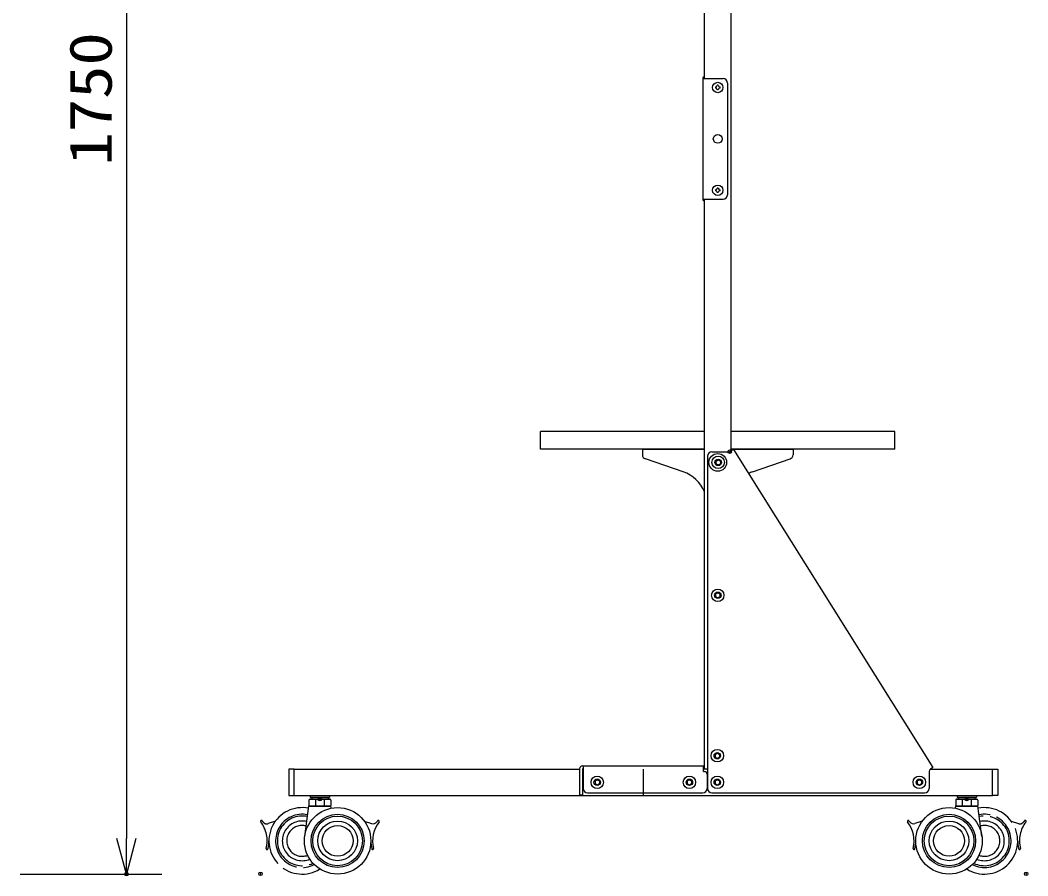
# Model space of a CAD drawing. Units: millimetres, scale not verified. Extents: x -62 to 62, y -116 to 117.
# Drawn here: x 2.3 to 59.1, y -14.7 to 33.5 of the extents above; entities that cross this region are included whole.
import ezdxf
from ezdxf.enums import TextEntityAlignment as Align

# ---------------------------------------------------------------- set-up
doc = ezdxf.new("R2010")
doc.units = ezdxf.units.MM
doc.header["$LTSCALE"] = 0.392256
doc.header["$PDMODE"] = 32
doc.header["$PDSIZE"] = 0.196
doc.linetypes.add('LONG_DASHED2', pattern=[13, 12, -1])
doc.layers.add('0-0_GAIKEI', color=1, linetype='Continuous')
doc.layers.add('0-1_0', color=4, linetype='Continuous')
doc.styles.add('ＭＳ ゴシック', font='')
doc.styles.get('ＭＳ ゴシック').set_extended_font_data('MS Gothic')

# ---------------------------------------------------------------- blocks, each defined once
blk = doc.blocks.new('_OPEN30')
at = {"layer": '0-1_0', "color": 7}
blk.add_line((0, 0), (-1, 0), dxfattribs=at)
blk.add_lwpolyline([(-1, 0.2679), (0, 0), (-1, -0.2679)], dxfattribs=at)

msp = doc.modelspace()

# ---------------------------------------------------------------- linework, layer by layer
at = {"layer": '0-0_GAIKEI', "color": 3}
for p, q in [((8.287, 70.7336), (8.287, -12.6354)), ((2.287, -14.6354), (10.287, -14.6354))]:
    msp.add_line(p, q, dxfattribs=at)
at = {"layer": '0-0_GAIKEI', "color": 7}
for p, q in [((42.3989, 9.2416), (42.3989, 58.6446)), ((40.8989, 30.2446), (40.8989, 45.9946)), ((40.7989, 30.2646), (40.7989, 23.4246)), ((40.7989, 30.2446), (41.9489, 30.2446)), ((40.8789, 30.3446), (40.8989, 30.3446)), ((40.8789, 30.2646), (40.8989, 30.2646)), ((40.8789, 30.2646), (40.8789, 30.2446)), ((42.1989, 29.9946), (42.1989, 23.6946)), ((40.7989, 23.4446), (41.9489, 23.4446)), ((40.8789, 23.4246), (40.8789, 23.4446)), ((40.8789, 23.4246), (40.8989, 23.4246)), ((40.8789, 23.3446), (40.8989, 23.3446)), ((40.8989, -8.7054), (40.8989, 23.4446)), ((31.6489, 9.3446), (31.6489, 10.3446)), ((40.8989, 10.3446), (31.6489, 10.3446)), ((51.6489, 10.3446), (42.3989, 10.3446)), ((51.6489, 9.3446), (51.6489, 10.3446)), ((40.8989, 9.3446), (31.6489, 9.3446)), ((37.3989, 9.3446), (37.3989, 9.0232)), ((37.3989, 9.3446), (40.8989, 9.3446)), ((41.3239, 9.1946), (42.2807, 9.1946)), ((42.5357, 9.3273), (42.3604, 9.2175)), ((42.3989, 9.3446), (45.8989, 9.3446)), ((51.6489, 9.3446), (42.3989, 9.3446)), ((45.8989, 9.3446), (45.8989, 9.0232)), ((39.6968, 8.0576), (37.5679, 8.7867)), ((41.0739, 8.9446), (41.0739, -9.8054)), ((43.6009, 8.0576), (45.7299, 8.7867)), ((17.7488, -8.7054), (17.4488, -8.7054)), ((17.7488, -8.7054), (33.8489, -8.7054)), ((17.7488, -10.2054), (17.7488, -8.7054)), ((33.8489, -8.6904), (33.8489, -10.1804)), ((34.0089, -8.5304), (40.8889, -8.5304)), ((34.0089, -8.6904), (34.0089, -10.1804)), ((34.0489, -8.6904), (34.0089, -8.6904)), ((34.0089, -8.7054), (34.0489, -8.7054)), ((34.0489, -8.5304), (34.0489, -9.8054)), ((40.8489, -8.8554), (40.8489, -8.5304)), ((40.8489, -8.6904), (40.8889, -8.6904)), ((41.0739, -8.7054), (40.8489, -8.7054)), ((40.8489, -8.8554), (40.8989, -8.8554)), ((40.8889, -8.6904), (40.8889, -8.7054)), ((41.0489, -9.0054), (41.0489, -9.8054)), ((53.5739, -8.8384), (53.5739, -9.8054)), ((53.6536, -8.7054), (57.1489, -8.7054)), ((57.1489, -8.7054), (57.4489, -8.7054)), ((17.7488, -10.2054), (57.1489, -10.2054)), ((18.6488, -10.2054), (18.6488, -10.2854)), ((18.6488, -10.2054), (19.7489, -10.2054)), ((19.7489, -10.2054), (19.7489, -10.2854)), ((34.0089, -10.1804), (33.8489, -10.1804)), ((34.2989, -10.0554), (40.7989, -10.0554)), ((41.3239, -10.0554), (53.3239, -10.0554)), ((55.1489, -10.2054), (55.1489, -10.2854)), ((55.1489, -10.2054), (56.2489, -10.2054)), ((56.2489, -10.2054), (56.2489, -10.2854)), ((18.3413, -12.5055), (18.578, -10.7803)), ((18.5738, -10.4604), (18.5738, -10.7604)), ((18.5738, -10.4604), (18.5738, -10.7604)), ((19.7739, -10.4104), (18.6238, -10.4104)), ((18.6238, -10.4104), (19.7739, -10.4104)), ((18.6488, -10.2854), (19.7489, -10.2854)), ((18.7388, -10.2854), (19.6589, -10.2854)), ((18.7388, -10.2854), (18.7388, -10.4104)), ((18.7388, -10.4104), (19.6589, -10.4104)), ((19.1988, -10.2854), (19.1988, -10.4104)), ((19.6589, -10.2854), (19.6589, -10.4104)), ((19.8389, -10.9203), (19.8197, -10.7803)), ((19.8239, -10.4604), (19.8239, -10.7604)), ((19.8239, -10.4604), (19.8239, -10.7604)), ((55.0588, -10.9203), (55.078, -10.7803)), ((55.0739, -10.4604), (55.0739, -10.7604)), ((55.0739, -10.4604), (55.0739, -10.7604)), ((55.1239, -10.4104), (56.2739, -10.4104)), ((56.2739, -10.4104), (55.1239, -10.4104)), ((55.1489, -10.2854), (56.2489, -10.2854)), ((55.2389, -10.2854), (56.1589, -10.2854)), ((55.2389, -10.2854), (55.2389, -10.4104)), ((55.2389, -10.4104), (56.1589, -10.4104)), ((56.1589, -10.2854), (56.1589, -10.4104)), ((56.5565, -12.5055), (56.3197, -10.7803)), ((56.3239, -10.4604), (56.3239, -10.7604)), ((56.3239, -10.4604), (56.3239, -10.7604)), ((19.7739, -10.8104), (18.6238, -10.8104)), ((18.6238, -10.8104), (19.7739, -10.8104)), ((55.1239, -10.8104), (56.2739, -10.8104)), ((56.2739, -10.8104), (55.1239, -10.8104))]:
    msp.add_line(p, q, dxfattribs=at)
at = {"layer": '0-0_GAIKEI'}
for p, q in [((41.5239, 29.7746), (41.5239, 29.7146)), ((41.6789, 29.8696), (41.6189, 29.8696)), ((41.6789, 29.6196), (41.6189, 29.6196)), ((41.7739, 29.7746), (41.7739, 29.7146)), ((41.5239, 23.9746), (41.5239, 23.9146)), ((41.6789, 24.0696), (41.6189, 24.0696)), ((41.7739, 23.9746), (41.7739, 23.9146)), ((41.6789, 23.8196), (41.6189, 23.8196)), ((41.5489, 8.6618), (41.5489, 8.5274)), ((41.5532, 8.6692), (41.6695, 8.7364)), ((41.6782, 8.7364), (41.7945, 8.6692)), ((41.7989, 8.6618), (41.7989, 8.5274)), ((41.5532, 8.5199), (41.6695, 8.4527)), ((41.6782, 8.4527), (41.7945, 8.5199)), ((41.5239, 1.1618), (41.5239, 1.0274)), ((41.5282, 1.1692), (41.6445, 1.2364)), ((41.6532, 1.2364), (41.7695, 1.1692)), ((41.7739, 1.1618), (41.7739, 1.0274)), ((41.5282, 1.0199), (41.6445, 0.9527)), ((41.6532, 0.9527), (41.7695, 1.0199)), ((41.4989, -7.8883), (41.4989, -8.0226)), ((41.5032, -7.8808), (41.6195, -7.8136)), ((41.6282, -7.8136), (41.7445, -7.8808)), ((41.7489, -7.8883), (41.7489, -8.0226)), ((41.5032, -8.0301), (41.6195, -8.0973)), ((41.6282, -8.0973), (41.7445, -8.0301)), ((37.4489, -8.7054), (37.4489, -10.2054)), ((57.1489, -10.2054), (57.1489, -8.7054)), ((34.7239, -9.3883), (34.7239, -9.5226)), ((34.7282, -9.3808), (34.8445, -9.3136)), ((34.7282, -9.5301), (34.8445, -9.5973)), ((34.8532, -9.3136), (34.9695, -9.3808)), ((34.8532, -9.5973), (34.9695, -9.5301)), ((34.9739, -9.3883), (34.9739, -9.5226)), ((39.9239, -9.3883), (39.9239, -9.5226)), ((39.9282, -9.3808), (40.0445, -9.3136)), ((39.9282, -9.5301), (40.0445, -9.5973)), ((40.0532, -9.3136), (40.1695, -9.3808)), ((40.0532, -9.5973), (40.1695, -9.5301)), ((40.1739, -9.3883), (40.1739, -9.5226)), ((41.4989, -9.3883), (41.4989, -9.5226)), ((41.5032, -9.3808), (41.6195, -9.3136)), ((41.5032, -9.5301), (41.6195, -9.5973)), ((41.6282, -9.3136), (41.7445, -9.3808)), ((41.6282, -9.5973), (41.7445, -9.5301)), ((41.7489, -9.3883), (41.7489, -9.5226)), ((52.8989, -9.3883), (52.8989, -9.5226)), ((52.9032, -9.3808), (53.0195, -9.3136)), ((52.9032, -9.5301), (53.0195, -9.5973)), ((53.0282, -9.3136), (53.1445, -9.3808)), ((53.0282, -9.5973), (53.1445, -9.5301)), ((53.1489, -9.3883), (53.1489, -9.5226)), ((18.9488, -10.4104), (18.9488, -10.8104)), ((18.9488, -10.4104), (18.9488, -10.8104)), ((19.4488, -10.4104), (19.4488, -10.8104)), ((19.4488, -10.4104), (19.4488, -10.8104)), ((55.4489, -10.4104), (55.4489, -10.8104)), ((55.4489, -10.4104), (55.4489, -10.8104)), ((55.6989, -10.2854), (55.6989, -10.4104)), ((55.9489, -10.4104), (55.9489, -10.8104)), ((55.9489, -10.4104), (55.9489, -10.8104)), ((21.7068, -11.6462), (22.1209, -11.7875)), ((53.1909, -11.6462), (52.7768, -11.7875))]:
    msp.add_line(p, q, dxfattribs=at)
at = {"layer": '0-0_GAIKEI', "color": 7, "linetype": 'LONG_DASHED2'}
for p, q in [((18.5588, -10.9203), (18.578, -10.7803)), ((56.3389, -10.9203), (56.3197, -10.7803))]:
    msp.add_line(p, q, dxfattribs=at)
at = {"layer": '0-0_GAIKEI', "linetype": 'LONG_DASHED2'}
for p, q in [((16.6909, -11.6462), (16.2768, -11.7875)), ((58.2068, -11.6462), (58.6209, -11.7875))]:
    msp.add_line(p, q, dxfattribs=at)
at = {"layer": '0-0_GAIKEI', "color": 7}
for points in [[(42.5357, 9.3273), (53.7857, -8.6227), (53.6442, -8.7113)], [(17.4488, -8.7054), (17.4488, -10.2054), (17.7488, -10.2054)], [(57.4489, -8.7054), (57.4489, -10.2054), (57.1489, -10.2054)]]:
    msp.add_lwpolyline(points, dxfattribs=at)
at = {"layer": '0-0_GAIKEI'}
for centre, radius in [((41.6489, 29.7446), 0.295), ((41.6489, 26.8446), 0.25), ((41.6489, 23.9446), 0.295), ((41.6489, 8.5946), 0.5), ((41.6739, 8.5946), 0.35), ((41.6739, 8.5946), 0.1835), ((41.6489, 1.0946), 0.35), ((41.6489, 1.0946), 0.1835), ((41.6239, -7.9554), 0.35), ((41.6239, -7.9554), 0.1835), ((34.8489, -9.4554), 0.35), ((34.8489, -9.4554), 0.1835), ((40.0489, -9.4554), 0.35), ((40.0489, -9.4554), 0.1835), ((41.6239, -9.4554), 0.35), ((41.6239, -9.4554), 0.1835), ((53.0239, -9.4554), 0.35), ((53.0239, -9.4554), 0.1835), ((20.1989, -12.7604), 1.5), ((20.1989, -12.7604), 1.4), ((54.6989, -12.7604), 1.5), ((54.6989, -12.7604), 1.4), ((20.1989, -12.7604), 1.1195), ((20.1989, -12.7604), 0.8695), ((54.6989, -12.7604), 1.1195), ((54.6989, -12.7604), 0.8695)]:
    msp.add_circle(centre, radius, dxfattribs=at)
at = {"layer": '0-0_GAIKEI', "color": 7}
for centre in [(20.1989, -12.7604), (54.6989, -12.7604)]:
    msp.add_circle(centre, 1.875, dxfattribs=at)
for centre, radius, start, end in [((40.8789, 30.2646), 0.08, 90, 180), ((41.9489, 29.9946), 0.25, 0, 90), ((40.8789, 23.4246), 0.08, 180, 270), ((41.9489, 23.6946), 0.25, 270, 0), ((41.3239, 8.9446), 0.25, 90, 180), ((42.2807, 9.3446), 0.15, 270, 302.07706), ((37.6489, 9.0232), 0.25, 180, 251.09542), ((45.6489, 9.0232), 0.25, 288.90458, 0), ((39.0489, 6.1655), 2, 22.33165, 71.09542), ((44.2489, 6.1655), 2, 108.90458, 115.54515), ((34.0089, -8.6904), 0.16, 90, 180), ((40.8889, -8.6904), 0.16, 86.41668, 90), ((40.8989, -9.0054), 0.15, 0, 90), ((53.7239, -8.8384), 0.15, 122.07706, 180), ((34.2989, -9.8054), 0.25, 180, 270), ((40.7989, -9.8054), 0.25, 270, 0), ((41.3239, -9.8054), 0.25, 180, 270), ((53.3239, -9.8054), 0.25, 270, 0), ((18.6238, -10.4604), 0.05, 90, 180), ((18.6238, -10.4604), 0.05, 90, 180), ((18.6238, -10.7604), 0.05, 180, 270), ((18.6238, -10.7604), 0.05, 180, 270), ((19.7739, -10.4604), 0.05, 0, 90), ((19.7739, -10.4604), 0.05, 0, 90), ((19.7739, -10.7604), 0.05, 270, 0), ((19.7739, -10.7604), 0.05, 270, 0), ((55.1239, -10.4604), 0.05, 90, 180), ((55.1239, -10.4604), 0.05, 90, 180), ((55.1239, -10.7604), 0.05, 180, 270), ((55.1239, -10.7604), 0.05, 180, 270), ((56.2739, -10.4604), 0.05, 0, 90), ((56.2739, -10.4604), 0.05, 0, 90), ((56.2739, -10.7604), 0.05, 270, 0), ((56.2739, -10.7604), 0.05, 270, 0)]:
    msp.add_arc(centre, radius, start, end, dxfattribs=at)
at = {"layer": '0-0_GAIKEI'}
for centre, radius, start, end in [((41.5239, 29.8696), 0.095, 270, 0), ((41.5239, 29.6196), 0.095, 0, 90), ((41.7739, 29.8696), 0.095, 180, 270), ((41.7739, 29.6196), 0.095, 90, 180), ((41.5239, 24.0696), 0.095, 270, 0), ((41.5239, 23.8196), 0.095, 0, 90), ((41.7739, 24.0696), 0.095, 180, 270), ((41.7739, 23.8196), 0.095, 90, 180), ((41.5575, 8.6618), 0.00865, 120, 180), ((41.6739, 8.7289), 0.00865, 60, 120), ((41.7902, 8.6618), 0.00865, 0, 60), ((41.5575, 8.5274), 0.00865, 180, 240), ((41.6739, 8.4602), 0.00865, 240, 300), ((41.7902, 8.5274), 0.00865, 300, 0), ((41.5325, 1.1618), 0.00865, 120, 180), ((41.6489, 1.2289), 0.00865, 60, 120), ((41.7652, 1.1618), 0.00865, 0, 60), ((41.5325, 1.0274), 0.00865, 180, 240), ((41.6489, 0.9602), 0.00865, 240, 300), ((41.7652, 1.0274), 0.00865, 300, 0), ((41.5075, -7.8883), 0.00865, 120, 180), ((41.6239, -7.8211), 0.00865, 60, 120), ((41.7402, -7.8883), 0.00865, 0, 60), ((41.5075, -8.0226), 0.00865, 180, 240), ((41.6239, -8.0898), 0.00865, 240, 300), ((41.7402, -8.0226), 0.00865, 300, 0), ((34.7325, -9.3883), 0.00865, 120, 180), ((34.7325, -9.5226), 0.00865, 180, 240), ((34.8489, -9.3211), 0.00865, 60, 120), ((34.8489, -9.5898), 0.00865, 240, 300), ((34.9652, -9.3883), 0.00865, 0, 60), ((34.9652, -9.5226), 0.00865, 300, 0), ((39.9325, -9.3883), 0.00865, 120, 180), ((39.9325, -9.5226), 0.00865, 180, 240), ((40.0489, -9.3211), 0.00865, 60, 120), ((40.0489, -9.5898), 0.00865, 240, 300), ((40.1652, -9.3883), 0.00865, 0, 60), ((40.1652, -9.5226), 0.00865, 300, 0), ((41.5075, -9.3883), 0.00865, 120, 180), ((41.5075, -9.5226), 0.00865, 180, 240), ((41.6239, -9.3211), 0.00865, 60, 120), ((41.6239, -9.5898), 0.00865, 240, 300), ((41.7402, -9.3883), 0.00865, 0, 60), ((41.7402, -9.5226), 0.00865, 300, 0), ((52.9075, -9.3883), 0.00865, 120, 180), ((52.9075, -9.5226), 0.00865, 180, 240), ((53.0239, -9.3211), 0.00865, 60, 120), ((53.0239, -9.5898), 0.00865, 240, 300), ((53.1402, -9.3883), 0.00865, 0, 60), ((53.1402, -9.5226), 0.00865, 300, 0), ((22.2017, -11.5509), 0.25, 251.15583, 325.30567), ((23.9489, -12.7604), 1.775, 142.67065, 193.87703), ((23.9489, -12.7604), 1.875, 142.67065, 145.30567), ((22.4977, -11.6538), 0.05, 50.57794, 142.67065), ((22.4977, -11.6538), 0.05, 322.67065, 50.57794), ((52.4, -11.6538), 0.05, 129.42206, 217.32935), ((50.9489, -12.7604), 1.775, 346.12297, 37.32935), ((52.4, -11.6538), 0.05, 37.32935, 129.42206), ((50.9489, -12.7604), 1.875, 34.69433, 37.32935), ((52.696, -11.5509), 0.25, 214.69433, 288.84417), ((23.9489, -12.7604), 1.875, 180, 193.87703), ((50.9489, -12.7604), 1.875, 346.12297, 0), ((22.1771, -13.1981), 0.05, 193.87703, 287.20657), ((22.1771, -13.1981), 0.05, 287.20657, 13.87703), ((52.7206, -13.1981), 0.05, 166.12297, 252.79343), ((52.7206, -13.1981), 0.05, 252.79343, 346.12297)]:
    msp.add_arc(centre, radius, start, end, dxfattribs=at)
at = {"layer": '0-0_GAIKEI', "color": 7, "linetype": 'LONG_DASHED2'}
for centre, start, end in [((18.1988, -12.7604), 78.93283, 302.23095), ((56.6989, -12.7604), 237.76905, 101.06717)]:
    msp.add_arc(centre, 1.875, start, end, dxfattribs=at)
at = {"layer": '0-0_GAIKEI', "linetype": 'LONG_DASHED2'}
for centre, radius, start, end in [((18.1988, -12.7604), 1.5, 78.11806, 297.11186), ((18.1988, -12.7604), 1.4, 77.82688, 295.8805), ((56.6989, -12.7604), 1.5, 242.88814, 101.88194), ((56.6989, -12.7604), 1.4, 244.1195, 102.17312), ((15.9, -11.6538), 0.05, 129.42206, 217.32935), ((14.4488, -12.7604), 1.775, 346.12297, 37.32935), ((15.9, -11.6538), 0.05, 37.32935, 129.42206), ((14.4488, -12.7604), 1.875, 34.69433, 37.32935), ((16.196, -11.5509), 0.25, 214.69433, 288.84417), ((18.1988, -12.7604), 1.1195, 76.73128, 292.83246), ((18.1988, -12.7604), 0.8695, 75.15557, 290.89401), ((56.6989, -12.7604), 1.1195, 247.16754, 103.26872), ((56.6989, -12.7604), 0.8695, 249.10599, 104.84443), ((58.7017, -11.5509), 0.25, 251.15583, 325.30567), ((60.4489, -12.7604), 1.775, 142.67065, 193.87703), ((60.4489, -12.7604), 1.875, 142.67065, 145.30567), ((58.9977, -11.6538), 0.05, 50.57794, 142.67065), ((58.9977, -11.6538), 0.05, 322.67065, 50.57794), ((14.4488, -12.7604), 1.875, 346.12297, 0), ((60.4489, -12.7604), 1.875, 180, 193.87703), ((16.2206, -13.1981), 0.05, 166.12297, 252.79343), ((16.2206, -13.1981), 0.05, 252.79343, 346.12297), ((58.6771, -13.1981), 0.05, 193.87703, 287.20657), ((58.6771, -13.1981), 0.05, 287.20657, 13.87703)]:
    msp.add_arc(centre, radius, start, end, dxfattribs=at)
at = {"layer": '0-0_GAIKEI', "color": 7}
for p in [(42.3239, 9.1946), (19.1988, -10.4104), (55.6989, -10.4104)]:
    msp.add_point(p, dxfattribs=at)
at = {"layer": '0-1_0', "color": 7}
for p in [(8.287, -14.6354), (15.85, -14.6202), (59.0477, -14.6202)]:
    msp.add_point(p, dxfattribs=at)

# ---------------------------------------------------------------- block references
at = {"layer": '0-0_GAIKEI', "xscale": 2, "yscale": 2, "rotation": 270}
msp.add_blockref('_OPEN30', (8.287, -14.6354), dxfattribs=at)

# ---------------------------------------------------------------- texts
at = {"layer": '0-0_GAIKEI', "color": 3, "style": 'ＭＳ ゴシック', "width": 1.15}
msp.add_text('1750', height=2.404, rotation=90, dxfattribs=at).set_placement((8.1774, 25.3417), align=Align.BOTTOM_LEFT)

doc.saveas('drawing.dxf')
